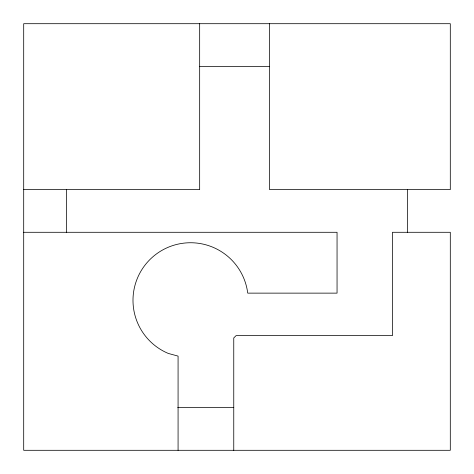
<?xml version="1.0" encoding="UTF-8"?>
<svg xmlns="http://www.w3.org/2000/svg" width="474" height="474" viewBox="0 0 474 474"><rect width="100%" height="100%" fill="white"/><g stroke="black" fill="none" stroke-linecap="round" stroke-linejoin="round"><path stroke-width="0.71" d="M199.667 66.36L269.694 66.36M23.7 189.63L199.667 189.63L199.667 23.7M23.7 232.29L337.05 232.29L337.05 293.133L247.724 293.133A57.591 57.591 0 0 0 155.774 254.455A57.591 57.591 0 0 0 168.252 353.42L178.076 356.11L178.076 450.3M177.714 407.64L233.759 407.64M407.64 189.63L407.64 232.29M269.564 23.7L269.564 189.63L450.3 189.63L450.3 23.7L23.7 23.7L23.7 450.3L450.3 450.3L450.3 232.29L392.442 232.29L392.442 335.645L236.076 335.645L233.759 337.944L233.759 450.3M66.36 189.351L66.36 232.29"/></g></svg>
